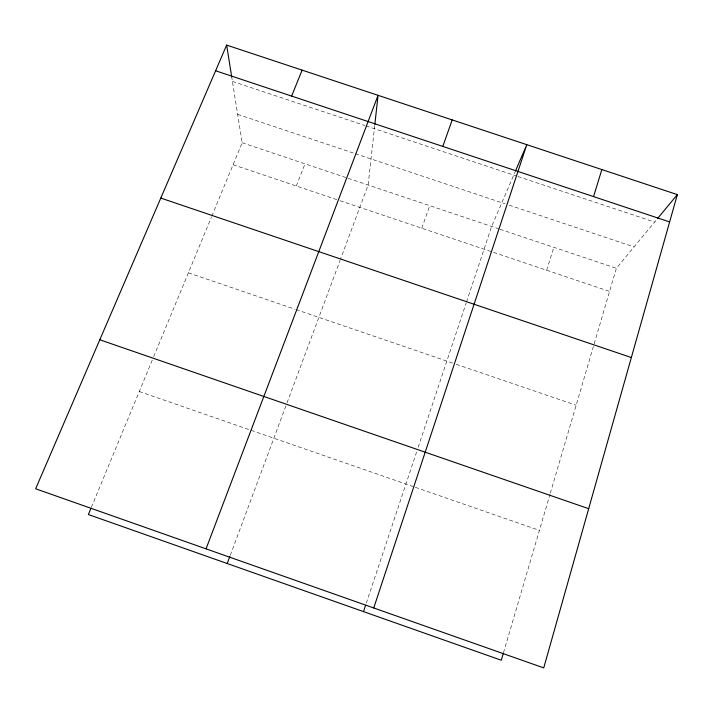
<?xml version="1.0" encoding="UTF-8"?>
<svg xmlns="http://www.w3.org/2000/svg" width="713" height="713" viewBox="0 0 713 713"><rect width="100%" height="100%" fill="white"/><g stroke="black" fill="none" stroke-linecap="round" stroke-linejoin="round"><path stroke-width="0.53" stroke-dasharray="3.56 2.67" d="M374.726 125.461L368.14 185.015L340.493 259.265M503.467 652.778L549.99 494.323M550.302 493.262L616.362 268.293L656.762 219.488M546.657 270.254L553.841 247.322M366.295 603.171L416.766 451.472M418.166 447.265L466.15 303.025M466.507 301.973L491.631 226.449L515.018 172.065M421.784 228.222L429.734 205.683M230.299 555.24L286.671 403.843M287.054 402.8L340.11 260.298M296.287 185.995L305.004 163.83M91.353 507.362L153.25 357.739M153.669 356.714L211.378 217.224M211.797 216.199L242.179 142.752L231.725 77.004M232.429 81.407L364.949 125.55M365.992 125.898L516.854 176.156M517.905 176.512L654.632 222.055M237.67 114.365L354.308 153.366M355.35 153.714L504.982 203.758M509.171 205.157L634.053 246.921M242.179 142.752L347.088 177.956M348.14 178.303L499.011 228.926M500.063 229.274L616.362 268.293M233.098 164.73L338.987 200.362M340.03 200.709L609.57 291.421M188.384 272.812L294.977 309.219M296.02 309.576L455.152 363.933M456.195 364.281L576.149 405.251M139.276 391.499L414.244 486.934M415.287 487.3L539.402 530.383"/><path stroke-width="1.07" d="M374.842 124.383L378.059 95.319L206.048 548.85M677.35 194.613L543.734 667.903L35.65 488.779L226.654 45.097L677.35 194.613L657.475 218.624M503.155 653.839L501.275 660.229L88.385 514.536L90.925 508.387M593.564 196.619L601.852 169.56M373.737 607.975L526.8 144.668L515.454 171.049M363.487 611.602L365.591 605.284M442.809 146.423L452.202 119.918M227.215 563.52L229.916 556.274M291.617 96.086L302.125 70.132M215.602 70.774L669.632 221.939M160.79 198.08L631.353 357.543M99.802 339.771L588.68 508.69M226.654 45.097L231.725 77.004"/></g></svg>
